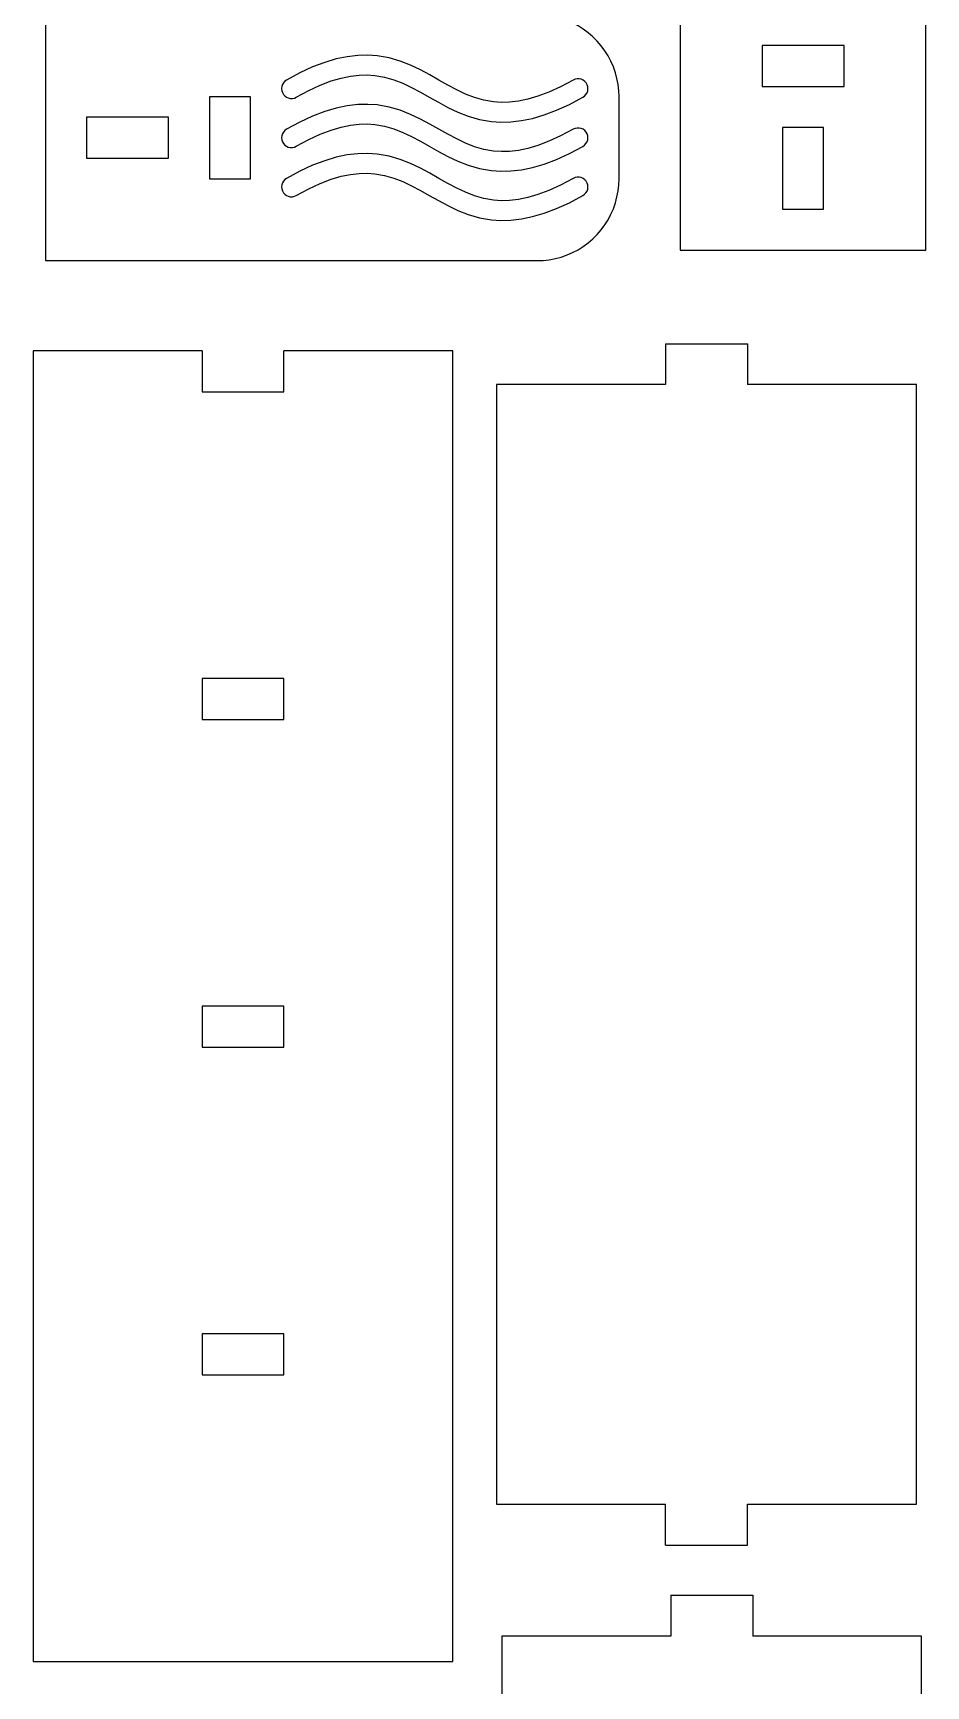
# Model space of a CAD drawing. Header units: millimetres. Extents: x -3928 to -434, y -548 to 1409.
# Drawn here: x -3357.7 to -3248.7, y 668.7 to 870.5 of the extents above; entities that cross this region are included whole.
import ezdxf

# ---------------------------------------------------------------- set-up
doc = ezdxf.new("R2010")
doc.units = ezdxf.units.MM
doc.header["$MEASUREMENT"] = 0
doc.layers.add('layer 1', color=7, linetype='Continuous')

msp = doc.modelspace()

# ---------------------------------------------------------------- linework, layer by layer
at = {"layer": 'layer 1', "color": 1, "lineweight": 25}
for points in [[(-3278.7249, 903.9629), (-3278.7249, 903.9629), (-3278.7249, 843.9628), (-3278.7249, 843.9628)], [(-3248.725, 843.9628), (-3248.725, 843.9628), (-3248.725, 903.9629), (-3248.725, 903.9629)], [(-3356.1872, 872.6952), (-3356.1872, 872.6952), (-3356.1872, 842.6953), (-3356.1872, 842.6953)], [(-3268.725, 868.9628), (-3268.725, 868.9628), (-3268.725, 863.9629), (-3268.725, 863.9629)], [(-3258.7252, 868.9628), (-3258.7252, 868.9628), (-3268.725, 868.9628), (-3268.725, 868.9628)], [(-3258.7252, 863.9629), (-3258.7252, 863.9629), (-3258.7252, 868.9628), (-3258.7252, 868.9628)], [(-3268.725, 863.9629), (-3268.725, 863.9629), (-3258.7252, 863.9629), (-3258.7252, 863.9629)], [(-3331.1872, 862.6953), (-3331.1872, 862.6953), (-3336.1872, 862.6953), (-3336.1872, 862.6953)], [(-3336.1872, 862.6953), (-3336.1872, 862.6953), (-3336.1872, 852.6955), (-3336.1872, 852.6955)], [(-3331.1872, 852.6955), (-3331.1872, 852.6955), (-3331.1872, 862.6953), (-3331.1872, 862.6953)], [(-3286.1873, 852.6955), (-3286.1873, 852.6955), (-3286.1873, 862.6953), (-3286.1873, 862.6953)], [(-3341.1871, 860.1952), (-3341.1871, 860.1952), (-3351.1873, 860.1952), (-3351.1873, 860.1952)], [(-3351.1873, 860.1952), (-3351.1873, 860.1952), (-3351.1873, 855.1953), (-3351.1873, 855.1953)], [(-3341.1871, 855.1953), (-3341.1871, 855.1953), (-3341.1871, 860.1952), (-3341.1871, 860.1952)], [(-3266.2249, 858.9626), (-3266.2249, 858.9626), (-3266.2249, 848.9628), (-3266.2249, 848.9628)], [(-3261.225, 858.9626), (-3261.225, 858.9626), (-3266.2249, 858.9626), (-3266.2249, 858.9626)], [(-3261.225, 848.9628), (-3261.225, 848.9628), (-3261.225, 858.9626), (-3261.225, 858.9626)], [(-3351.1873, 855.1953), (-3351.1873, 855.1953), (-3341.1871, 855.1953), (-3341.1871, 855.1953)], [(-3336.1872, 852.6955), (-3336.1872, 852.6955), (-3331.1872, 852.6955), (-3331.1872, 852.6955)], [(-3266.2249, 848.9628), (-3266.2249, 848.9628), (-3261.225, 848.9628), (-3261.225, 848.9628)], [(-3278.7249, 843.9628), (-3278.7249, 843.9628), (-3248.725, 843.9628), (-3248.725, 843.9628)], [(-3356.1872, 842.6953), (-3356.1872, 842.6953), (-3296.1871, 842.6953), (-3296.1871, 842.6953)], [(-3357.7161, 831.6821), (-3357.7161, 831.6821), (-3357.7161, 671.6822), (-3357.7161, 671.6822)], [(-3337.0913, 831.6821), (-3337.0913, 831.6821), (-3357.7161, 831.6821), (-3357.7161, 831.6821)], [(-3337.0913, 831.6821), (-3337.0913, 831.6821), (-3337.0913, 826.6821), (-3337.0913, 826.6821)], [(-3327.0911, 826.6821), (-3327.0911, 826.6821), (-3327.0911, 831.6821), (-3327.0911, 831.6821)], [(-3306.4663, 831.6821), (-3306.4663, 831.6821), (-3327.0911, 831.6821), (-3327.0911, 831.6821)], [(-3306.4663, 671.6822), (-3306.4663, 671.6822), (-3306.4663, 831.6821), (-3306.4663, 831.6821)], [(-3280.5044, 832.5604), (-3280.5044, 832.5604), (-3280.5044, 827.5605), (-3280.5044, 827.5605)], [(-3280.5044, 832.5604), (-3280.5044, 832.5604), (-3270.5042, 832.5604), (-3270.5042, 832.5604)], [(-3270.5042, 832.5604), (-3270.5042, 832.5604), (-3270.5042, 827.5605), (-3270.5042, 827.5605)], [(-3301.1295, 827.5605), (-3301.1295, 827.5605), (-3301.1295, 690.8936), (-3301.1295, 690.8936)], [(-3280.5044, 827.5605), (-3280.5044, 827.5605), (-3301.1295, 827.5605), (-3301.1295, 827.5605)], [(-3249.8794, 827.5605), (-3249.8794, 827.5605), (-3270.5042, 827.5605), (-3270.5042, 827.5605)], [(-3249.8794, 690.8936), (-3249.8794, 690.8936), (-3249.8794, 827.5605), (-3249.8794, 827.5605)], [(-3337.0913, 826.6821), (-3337.0913, 826.6821), (-3327.0911, 826.6821), (-3327.0911, 826.6821)], [(-3327.0911, 791.682), (-3327.0911, 791.682), (-3337.0913, 791.682), (-3337.0913, 791.682)], [(-3337.0913, 791.682), (-3337.0913, 791.682), (-3337.0913, 786.6821), (-3337.0913, 786.6821)], [(-3327.0911, 786.6821), (-3327.0911, 786.6821), (-3327.0911, 791.682), (-3327.0911, 791.682)], [(-3337.0913, 786.6821), (-3337.0913, 786.6821), (-3327.0911, 786.6821), (-3327.0911, 786.6821)], [(-3327.0911, 751.6819), (-3327.0911, 751.6819), (-3337.0913, 751.6819), (-3337.0913, 751.6819)], [(-3337.0913, 751.6819), (-3337.0913, 751.6819), (-3337.0913, 746.682), (-3337.0913, 746.682)], [(-3327.0911, 746.682), (-3327.0911, 746.682), (-3327.0911, 751.6819), (-3327.0911, 751.6819)], [(-3337.0913, 746.682), (-3337.0913, 746.682), (-3327.0911, 746.682), (-3327.0911, 746.682)], [(-3327.0911, 711.6822), (-3327.0911, 711.6822), (-3337.0913, 711.6822), (-3337.0913, 711.6822)], [(-3337.0913, 711.6822), (-3337.0913, 711.6822), (-3337.0913, 706.682), (-3337.0913, 706.682)], [(-3327.0911, 706.682), (-3327.0911, 706.682), (-3327.0911, 711.6822), (-3327.0911, 711.6822)], [(-3337.0913, 706.682), (-3337.0913, 706.682), (-3327.0911, 706.682), (-3327.0911, 706.682)], [(-3301.1295, 690.8936), (-3301.1295, 690.8936), (-3280.5044, 690.8936), (-3280.5044, 690.8936)], [(-3280.5044, 685.8937), (-3280.5044, 685.8937), (-3280.5044, 690.8936), (-3280.5044, 690.8936)], [(-3270.5042, 690.8936), (-3270.5042, 690.8936), (-3249.8794, 690.8936), (-3249.8794, 690.8936)], [(-3270.5042, 685.8937), (-3270.5042, 685.8937), (-3270.5042, 690.8936), (-3270.5042, 690.8936)], [(-3280.5044, 685.8937), (-3280.5044, 685.8937), (-3270.5042, 685.8937), (-3270.5042, 685.8937)], [(-3279.8756, 679.7757), (-3279.8756, 679.7757), (-3279.8756, 674.7758), (-3279.8756, 674.7758)], [(-3279.8756, 679.7757), (-3279.8756, 679.7757), (-3269.8754, 679.7757), (-3269.8754, 679.7757)], [(-3269.8754, 679.7757), (-3269.8754, 679.7757), (-3269.8754, 674.7758), (-3269.8754, 674.7758)], [(-3300.5007, 674.7758), (-3300.5007, 674.7758), (-3300.5007, 538.109), (-3300.5007, 538.109)], [(-3279.8756, 674.7758), (-3279.8756, 674.7758), (-3300.5007, 674.7758), (-3300.5007, 674.7758)], [(-3249.2506, 674.7758), (-3249.2506, 674.7758), (-3269.8754, 674.7758), (-3269.8754, 674.7758)], [(-3249.2506, 538.109), (-3249.2506, 538.109), (-3249.2506, 674.7758), (-3249.2506, 674.7758)], [(-3357.7161, 671.6822), (-3357.7161, 671.6822), (-3306.4663, 671.6822), (-3306.4663, 671.6822)]]:
    msp.add_open_spline(points, degree=3, dxfattribs=at)
for points, knots in [([(-3286.1873, 862.6953), (-3286.1873, 862.6953), (-3286.2151, 863.4425), (-3286.2151, 863.4425), (-3286.2151, 863.4425), (-3286.2151, 863.4425), (-3286.2991, 864.1858), (-3286.2991, 864.1858), (-3286.2991, 864.1858), (-3286.2991, 864.1858), (-3286.4381, 864.9206), (-3286.4381, 864.9206), (-3286.4381, 864.9206), (-3286.4381, 864.9206), (-3286.6314, 865.6428), (-3286.6314, 865.6428), (-3286.6314, 865.6428), (-3286.6314, 865.6428), (-3286.8784, 866.3487), (-3286.8784, 866.3487), (-3286.8784, 866.3487), (-3286.8784, 866.3487), (-3287.1775, 867.0341), (-3287.1775, 867.0341), (-3287.1775, 867.0341), (-3287.1775, 867.0341), (-3287.5271, 867.6952), (-3287.5271, 867.6952), (-3287.5271, 867.6952), (-3287.5271, 867.6952), (-3287.9247, 868.3285), (-3287.9247, 868.3285), (-3287.9247, 868.3285), (-3287.9247, 868.3285), (-3288.3688, 868.9303), (-3288.3688, 868.9303), (-3288.3688, 868.9303), (-3288.3688, 868.9303), (-3288.8567, 869.4969), (-3288.8567, 869.4969), (-3288.8567, 869.4969), (-3288.8567, 869.4969), (-3289.3855, 870.0257), (-3289.3855, 870.0257), (-3289.3855, 870.0257), (-3289.3855, 870.0257), (-3289.9525, 870.5136), (-3289.9525, 870.5136), (-3289.9525, 870.5136), (-3289.9525, 870.5136), (-3290.5539, 870.9577), (-3290.5539, 870.9577), (-3290.5539, 870.9577), (-3290.5539, 870.9577), (-3291.1872, 871.3557), (-3291.1872, 871.3557), (-3291.1872, 871.3557), (-3291.1872, 871.3557), (-3291.8483, 871.7049), (-3291.8483, 871.7049), (-3291.8483, 871.7049), (-3291.8483, 871.7049), (-3292.5337, 872.0041), (-3292.5337, 872.0041), (-3292.5337, 872.0041), (-3292.5337, 872.0041), (-3293.2396, 872.251), (-3293.2396, 872.251), (-3293.2396, 872.251), (-3293.2396, 872.251), (-3293.9621, 872.4447), (-3293.9621, 872.4447), (-3293.9621, 872.4447), (-3293.9621, 872.4447), (-3294.697, 872.5837), (-3294.697, 872.5837), (-3294.697, 872.5837), (-3294.697, 872.5837), (-3295.4399, 872.6673), (-3295.4399, 872.6673), (-3295.4399, 872.6673), (-3295.4399, 872.6673), (-3296.1871, 872.6952), (-3296.1871, 872.6952)], [0, 0, 0, 0, 0.04545455, 0.04545455, 0.04545455, 0.04545455, 0.09090909, 0.09090909, 0.09090909, 0.09090909, 0.13636364, 0.13636364, 0.13636364, 0.13636364, 0.18181818, 0.18181818, 0.18181818, 0.18181818, 0.22727273, 0.22727273, 0.22727273, 0.22727273, 0.27272727, 0.27272727, 0.27272727, 0.27272727, 0.31818182, 0.31818182, 0.31818182, 0.31818182, 0.36363636, 0.36363636, 0.36363636, 0.36363636, 0.40909091, 0.40909091, 0.40909091, 0.40909091, 0.45454545, 0.45454545, 0.45454545, 0.45454545, 0.5, 0.5, 0.5, 0.5, 0.54545455, 0.54545455, 0.54545455, 0.54545455, 0.59090909, 0.59090909, 0.59090909, 0.59090909, 0.63636364, 0.63636364, 0.63636364, 0.63636364, 0.68181818, 0.68181818, 0.68181818, 0.68181818, 0.72727273, 0.72727273, 0.72727273, 0.72727273, 0.77272727, 0.77272727, 0.77272727, 0.77272727, 0.81818182, 0.81818182, 0.81818182, 0.81818182, 0.86363636, 0.86363636, 0.86363636, 0.86363636, 0.90909091, 0.90909091, 0.90909091, 0.90909091, 1, 1, 1, 1]), ([(-3291.7802, 864.7386), (-3291.7802, 864.7386), (-3293.3187, 863.9195), (-3293.3187, 863.9195), (-3293.3187, 863.9195), (-3293.3187, 863.9195), (-3294.7513, 863.2647), (-3294.7513, 863.2647), (-3294.7513, 863.2647), (-3294.7513, 863.2647), (-3296.083, 862.762), (-3296.083, 862.762), (-3296.083, 862.762), (-3296.083, 862.762), (-3297.3206, 862.3986), (-3297.3206, 862.3986), (-3297.3206, 862.3986), (-3297.3206, 862.3986), (-3298.4713, 862.1609), (-3298.4713, 862.1609), (-3298.4713, 862.1609), (-3298.4713, 862.1609), (-3299.5441, 862.036), (-3299.5441, 862.036), (-3299.5441, 862.036), (-3299.5441, 862.036), (-3300.5488, 862.0109), (-3300.5488, 862.0109), (-3300.5488, 862.0109), (-3300.5488, 862.0109), (-3301.4964, 862.0751), (-3301.4964, 862.0751), (-3301.4964, 862.0751), (-3301.4964, 862.0751), (-3302.6902, 862.2819), (-3302.6902, 862.2819), (-3302.6902, 862.2819), (-3302.6902, 862.2819), (-3303.8265, 862.6085), (-3303.8265, 862.6085), (-3303.8265, 862.6085), (-3303.8265, 862.6085), (-3304.9261, 863.0375), (-3304.9261, 863.0375), (-3304.9261, 863.0375), (-3304.9261, 863.0375), (-3306.0056, 863.5501), (-3306.0056, 863.5501), (-3306.0056, 863.5501), (-3306.0056, 863.5501), (-3307.0802, 864.1244), (-3307.0802, 864.1244), (-3307.0802, 864.1244), (-3307.0802, 864.1244), (-3308.1643, 864.7372), (-3308.1643, 864.7372), (-3308.1643, 864.7372), (-3308.1643, 864.7372), (-3309.272, 865.3651), (-3309.272, 865.3651), (-3309.272, 865.3651), (-3309.272, 865.3651), (-3310.4196, 865.98), (-3310.4196, 865.98), (-3310.4196, 865.98), (-3310.4196, 865.98), (-3311.6232, 866.5522), (-3311.6232, 866.5522), (-3311.6232, 866.5522), (-3311.6232, 866.5522), (-3312.8982, 867.0521), (-3312.8982, 867.0521), (-3312.8982, 867.0521), (-3312.8982, 867.0521), (-3314.2585, 867.4462), (-3314.2585, 867.4462), (-3314.2585, 867.4462), (-3314.2585, 867.4462), (-3315.7141, 867.6998), (-3315.7141, 867.6998), (-3315.7141, 867.6998), (-3315.7141, 867.6998), (-3316.8715, 867.7788), (-3316.8715, 867.7788), (-3316.8715, 867.7788), (-3316.8715, 867.7788), (-3318.0875, 867.7489), (-3318.0875, 867.7489), (-3318.0875, 867.7489), (-3318.0875, 867.7489), (-3319.3635, 867.5989), (-3319.3635, 867.5989), (-3319.3635, 867.5989), (-3319.3635, 867.5989), (-3320.7023, 867.3195), (-3320.7023, 867.3195), (-3320.7023, 867.3195), (-3320.7023, 867.3195), (-3322.1082, 866.9025), (-3322.1082, 866.9025), (-3322.1082, 866.9025), (-3322.1082, 866.9025), (-3323.5859, 866.3388), (-3323.5859, 866.3388), (-3323.5859, 866.3388), (-3323.5859, 866.3388), (-3325.1428, 865.6198), (-3325.1428, 865.6198), (-3325.1428, 865.6198), (-3325.1428, 865.6198), (-3326.7849, 864.7358), (-3326.7849, 864.7358)], [0, 0, 0, 0, 0.03448276, 0.03448276, 0.03448276, 0.03448276, 0.06896552, 0.06896552, 0.06896552, 0.06896552, 0.10344828, 0.10344828, 0.10344828, 0.10344828, 0.13793103, 0.13793103, 0.13793103, 0.13793103, 0.17241379, 0.17241379, 0.17241379, 0.17241379, 0.20689655, 0.20689655, 0.20689655, 0.20689655, 0.24137931, 0.24137931, 0.24137931, 0.24137931, 0.27586207, 0.27586207, 0.27586207, 0.27586207, 0.31034483, 0.31034483, 0.31034483, 0.31034483, 0.34482759, 0.34482759, 0.34482759, 0.34482759, 0.37931034, 0.37931034, 0.37931034, 0.37931034, 0.4137931, 0.4137931, 0.4137931, 0.4137931, 0.44827586, 0.44827586, 0.44827586, 0.44827586, 0.48275862, 0.48275862, 0.48275862, 0.48275862, 0.51724138, 0.51724138, 0.51724138, 0.51724138, 0.55172414, 0.55172414, 0.55172414, 0.55172414, 0.5862069, 0.5862069, 0.5862069, 0.5862069, 0.62068966, 0.62068966, 0.62068966, 0.62068966, 0.65517241, 0.65517241, 0.65517241, 0.65517241, 0.68965517, 0.68965517, 0.68965517, 0.68965517, 0.72413793, 0.72413793, 0.72413793, 0.72413793, 0.75862069, 0.75862069, 0.75862069, 0.75862069, 0.79310345, 0.79310345, 0.79310345, 0.79310345, 0.82758621, 0.82758621, 0.82758621, 0.82758621, 0.86206897, 0.86206897, 0.86206897, 0.86206897, 0.89655172, 0.89655172, 0.89655172, 0.89655172, 0.93103448, 0.93103448, 0.93103448, 0.93103448, 1, 1, 1, 1]), ([(-3326.7849, 864.7358), (-3326.7849, 864.7358), (-3326.9885, 864.5887), (-3326.9885, 864.5887), (-3326.9885, 864.5887), (-3326.9885, 864.5887), (-3327.1568, 864.4028), (-3327.1568, 864.4028), (-3327.1568, 864.4028), (-3327.1568, 864.4028), (-3327.2823, 864.1858), (-3327.2823, 864.1858), (-3327.2823, 864.1858), (-3327.2823, 864.1858), (-3327.3607, 863.9473), (-3327.3607, 863.9473), (-3327.3607, 863.9473), (-3327.3607, 863.9473), (-3327.3871, 863.6979), (-3327.3871, 863.6979), (-3327.3871, 863.6979), (-3327.3871, 863.6979), (-3327.3614, 863.4481), (-3327.3614, 863.4481), (-3327.3614, 863.4481), (-3327.3614, 863.4481), (-3327.2845, 863.2097), (-3327.2845, 863.2097), (-3327.2845, 863.2097), (-3327.2845, 863.2097), (-3327.1596, 862.992), (-3327.1596, 862.992), (-3327.1596, 862.992), (-3327.1596, 862.992), (-3326.992, 862.8054), (-3326.992, 862.8054), (-3326.992, 862.8054), (-3326.992, 862.8054), (-3326.7895, 862.6572), (-3326.7895, 862.6572), (-3326.7895, 862.6572), (-3326.7895, 862.6572), (-3326.5606, 862.5549), (-3326.5606, 862.5549), (-3326.5606, 862.5549), (-3326.5606, 862.5549), (-3326.315, 862.5024), (-3326.315, 862.5024), (-3326.315, 862.5024), (-3326.315, 862.5024), (-3326.0642, 862.5016), (-3326.0642, 862.5016), (-3326.0642, 862.5016), (-3326.0642, 862.5016), (-3325.8187, 862.5532), (-3325.8187, 862.5532), (-3325.8187, 862.5532), (-3325.8187, 862.5532), (-3325.5894, 862.6548), (-3325.5894, 862.6548)], [0, 0, 0, 0, 0.0625, 0.0625, 0.0625, 0.0625, 0.125, 0.125, 0.125, 0.125, 0.1875, 0.1875, 0.1875, 0.1875, 0.25, 0.25, 0.25, 0.25, 0.3125, 0.3125, 0.3125, 0.3125, 0.375, 0.375, 0.375, 0.375, 0.4375, 0.4375, 0.4375, 0.4375, 0.5, 0.5, 0.5, 0.5, 0.5625, 0.5625, 0.5625, 0.5625, 0.625, 0.625, 0.625, 0.625, 0.6875, 0.6875, 0.6875, 0.6875, 0.75, 0.75, 0.75, 0.75, 0.8125, 0.8125, 0.8125, 0.8125, 0.875, 0.875, 0.875, 0.875, 1, 1, 1, 1]), ([(-3325.5894, 862.6548), (-3325.5894, 862.6548), (-3324.0685, 863.4735), (-3324.0685, 863.4735), (-3324.0685, 863.4735), (-3324.0685, 863.4735), (-3322.6528, 864.128), (-3322.6528, 864.128), (-3322.6528, 864.128), (-3322.6528, 864.128), (-3321.337, 864.63), (-3321.337, 864.63), (-3321.337, 864.63), (-3321.337, 864.63), (-3320.1143, 864.993), (-3320.1143, 864.993), (-3320.1143, 864.993), (-3320.1143, 864.993), (-3318.9776, 865.23), (-3318.9776, 865.23), (-3318.9776, 865.23), (-3318.9776, 865.23), (-3317.9175, 865.3549), (-3317.9175, 865.3549), (-3317.9175, 865.3549), (-3317.9175, 865.3549), (-3316.9248, 865.3796), (-3316.9248, 865.3796), (-3316.9248, 865.3796), (-3316.9248, 865.3796), (-3315.9878, 865.3158), (-3315.9878, 865.3158), (-3315.9878, 865.3158), (-3315.9878, 865.3158), (-3314.8057, 865.1094), (-3314.8057, 865.1094), (-3314.8057, 865.1094), (-3314.8057, 865.1094), (-3313.6789, 864.7827), (-3313.6789, 864.7827), (-3313.6789, 864.7827), (-3313.6789, 864.7827), (-3312.5863, 864.3541), (-3312.5863, 864.3541), (-3312.5863, 864.3541), (-3312.5863, 864.3541), (-3311.5111, 863.8415), (-3311.5111, 863.8415), (-3311.5111, 863.8415), (-3311.5111, 863.8415), (-3310.4386, 863.2668), (-3310.4386, 863.2668), (-3310.4386, 863.2668), (-3310.4386, 863.2668), (-3309.3549, 862.6533), (-3309.3549, 862.6533), (-3309.3549, 862.6533), (-3309.3549, 862.6533), (-3308.2454, 862.025), (-3308.2454, 862.025), (-3308.2454, 862.025), (-3308.2454, 862.025), (-3307.0939, 861.4102), (-3307.0939, 861.4102), (-3307.0939, 861.4102), (-3307.0939, 861.4102), (-3305.885, 860.8376), (-3305.885, 860.8376), (-3305.885, 860.8376), (-3305.885, 860.8376), (-3304.6026, 860.3377), (-3304.6026, 860.3377), (-3304.6026, 860.3377), (-3304.6026, 860.3377), (-3303.2335, 859.944), (-3303.2335, 859.944), (-3303.2335, 859.944), (-3303.2335, 859.944), (-3301.7677, 859.6904), (-3301.7677, 859.6904), (-3301.7677, 859.6904), (-3301.7677, 859.6904), (-3300.6014, 859.6117), (-3300.6014, 859.6117), (-3300.6014, 859.6117), (-3300.6014, 859.6117), (-3299.3759, 859.6417), (-3299.3759, 859.6417), (-3299.3759, 859.6417), (-3299.3759, 859.6417), (-3298.0893, 859.7916), (-3298.0893, 859.7916), (-3298.0893, 859.7916), (-3298.0893, 859.7916), (-3296.7381, 860.0703), (-3296.7381, 860.0703), (-3296.7381, 860.0703), (-3296.7381, 860.0703), (-3295.3193, 860.4869), (-3295.3193, 860.4869), (-3295.3193, 860.4869), (-3295.3193, 860.4869), (-3293.8267, 861.05), (-3293.8267, 861.05), (-3293.8267, 861.05), (-3293.8267, 861.05), (-3292.254, 861.7686), (-3292.254, 861.7686), (-3292.254, 861.7686), (-3292.254, 861.7686), (-3290.5945, 862.6519), (-3290.5945, 862.6519)], [0, 0, 0, 0, 0.03448276, 0.03448276, 0.03448276, 0.03448276, 0.06896552, 0.06896552, 0.06896552, 0.06896552, 0.10344828, 0.10344828, 0.10344828, 0.10344828, 0.13793103, 0.13793103, 0.13793103, 0.13793103, 0.17241379, 0.17241379, 0.17241379, 0.17241379, 0.20689655, 0.20689655, 0.20689655, 0.20689655, 0.24137931, 0.24137931, 0.24137931, 0.24137931, 0.27586207, 0.27586207, 0.27586207, 0.27586207, 0.31034483, 0.31034483, 0.31034483, 0.31034483, 0.34482759, 0.34482759, 0.34482759, 0.34482759, 0.37931034, 0.37931034, 0.37931034, 0.37931034, 0.4137931, 0.4137931, 0.4137931, 0.4137931, 0.44827586, 0.44827586, 0.44827586, 0.44827586, 0.48275862, 0.48275862, 0.48275862, 0.48275862, 0.51724138, 0.51724138, 0.51724138, 0.51724138, 0.55172414, 0.55172414, 0.55172414, 0.55172414, 0.5862069, 0.5862069, 0.5862069, 0.5862069, 0.62068966, 0.62068966, 0.62068966, 0.62068966, 0.65517241, 0.65517241, 0.65517241, 0.65517241, 0.68965517, 0.68965517, 0.68965517, 0.68965517, 0.72413793, 0.72413793, 0.72413793, 0.72413793, 0.75862069, 0.75862069, 0.75862069, 0.75862069, 0.79310345, 0.79310345, 0.79310345, 0.79310345, 0.82758621, 0.82758621, 0.82758621, 0.82758621, 0.86206897, 0.86206897, 0.86206897, 0.86206897, 0.89655172, 0.89655172, 0.89655172, 0.89655172, 0.93103448, 0.93103448, 0.93103448, 0.93103448, 1, 1, 1, 1]), ([(-3290.5945, 862.6519), (-3290.5945, 862.6519), (-3290.3903, 862.798), (-3290.3903, 862.798), (-3290.3903, 862.798), (-3290.3903, 862.798), (-3290.2213, 862.9835), (-3290.2213, 862.9835), (-3290.2213, 862.9835), (-3290.2213, 862.9835), (-3290.0943, 863.1998), (-3290.0943, 863.1998), (-3290.0943, 863.1998), (-3290.0943, 863.1998), (-3290.0153, 863.4379), (-3290.0153, 863.4379), (-3290.0153, 863.4379), (-3290.0153, 863.4379), (-3289.9874, 863.687), (-3289.9874, 863.687), (-3289.9874, 863.687), (-3289.9874, 863.687), (-3290.0117, 863.9367), (-3290.0117, 863.9367), (-3290.0117, 863.9367), (-3290.0117, 863.9367), (-3290.0876, 864.1759), (-3290.0876, 864.1759), (-3290.0876, 864.1759), (-3290.0876, 864.1759), (-3290.2118, 864.3939), (-3290.2118, 864.3939), (-3290.2118, 864.3939), (-3290.2118, 864.3939), (-3290.3783, 864.5816), (-3290.3783, 864.5816), (-3290.3783, 864.5816), (-3290.3783, 864.5816), (-3290.5801, 864.7305), (-3290.5801, 864.7305), (-3290.5801, 864.7305), (-3290.5801, 864.7305), (-3290.8087, 864.8342), (-3290.8087, 864.8342), (-3290.8087, 864.8342), (-3290.8087, 864.8342), (-3291.0538, 864.8878), (-3291.0538, 864.8878), (-3291.0538, 864.8878), (-3291.0538, 864.8878), (-3291.3047, 864.8896), (-3291.3047, 864.8896), (-3291.3047, 864.8896), (-3291.3047, 864.8896), (-3291.5502, 864.8392), (-3291.5502, 864.8392), (-3291.5502, 864.8392), (-3291.5502, 864.8392), (-3291.7802, 864.7386), (-3291.7802, 864.7386)], [0, 0, 0, 0, 0.0625, 0.0625, 0.0625, 0.0625, 0.125, 0.125, 0.125, 0.125, 0.1875, 0.1875, 0.1875, 0.1875, 0.25, 0.25, 0.25, 0.25, 0.3125, 0.3125, 0.3125, 0.3125, 0.375, 0.375, 0.375, 0.375, 0.4375, 0.4375, 0.4375, 0.4375, 0.5, 0.5, 0.5, 0.5, 0.5625, 0.5625, 0.5625, 0.5625, 0.625, 0.625, 0.625, 0.625, 0.6875, 0.6875, 0.6875, 0.6875, 0.75, 0.75, 0.75, 0.75, 0.8125, 0.8125, 0.8125, 0.8125, 0.875, 0.875, 0.875, 0.875, 1, 1, 1, 1]), ([(-3291.7802, 858.7386), (-3291.7802, 858.7386), (-3293.3187, 857.9194), (-3293.3187, 857.9194), (-3293.3187, 857.9194), (-3293.3187, 857.9194), (-3294.7513, 857.2647), (-3294.7513, 857.2647), (-3294.7513, 857.2647), (-3294.7513, 857.2647), (-3296.083, 856.762), (-3296.083, 856.762), (-3296.083, 856.762), (-3296.083, 856.762), (-3297.3206, 856.3986), (-3297.3206, 856.3986), (-3297.3206, 856.3986), (-3297.3206, 856.3986), (-3298.4713, 856.1608), (-3298.4713, 856.1608), (-3298.4713, 856.1608), (-3298.4713, 856.1608), (-3299.5441, 856.0359), (-3299.5441, 856.0359), (-3299.5441, 856.0359), (-3299.5441, 856.0359), (-3300.5488, 856.0109), (-3300.5488, 856.0109), (-3300.5488, 856.0109), (-3300.5488, 856.0109), (-3301.4964, 856.0751), (-3301.4964, 856.0751), (-3301.4964, 856.0751), (-3301.4964, 856.0751), (-3302.6902, 856.2818), (-3302.6902, 856.2818), (-3302.6902, 856.2818), (-3302.6902, 856.2818), (-3303.8265, 856.6085), (-3303.8265, 856.6085), (-3303.8265, 856.6085), (-3303.8265, 856.6085), (-3304.9261, 857.0375), (-3304.9261, 857.0375), (-3304.9261, 857.0375), (-3304.9261, 857.0375), (-3306.0056, 857.5501), (-3306.0056, 857.5501), (-3306.0056, 857.5501), (-3306.0056, 857.5501), (-3307.0802, 858.1244), (-3307.0802, 858.1244), (-3307.0802, 858.1244), (-3307.0802, 858.1244), (-3308.1643, 858.7372), (-3308.1643, 858.7372), (-3308.1643, 858.7372), (-3308.1643, 858.7372), (-3309.272, 859.3651), (-3309.272, 859.3651), (-3309.272, 859.3651), (-3309.272, 859.3651), (-3310.4196, 859.98), (-3310.4196, 859.98), (-3310.4196, 859.98), (-3310.4196, 859.98), (-3311.6232, 860.5522), (-3311.6232, 860.5522), (-3311.6232, 860.5522), (-3311.6232, 860.5522), (-3312.8982, 861.0521), (-3312.8982, 861.0521), (-3312.8982, 861.0521), (-3312.8982, 861.0521), (-3314.2585, 861.4461), (-3314.2585, 861.4461), (-3314.2585, 861.4461), (-3314.2585, 861.4461), (-3315.7141, 861.7001), (-3315.7141, 861.7001), (-3315.7141, 861.7001), (-3315.7141, 861.7001), (-3316.8715, 861.7788), (-3316.8715, 861.7788), (-3316.8715, 861.7788), (-3316.8715, 861.7788), (-3318.0875, 861.7488), (-3318.0875, 861.7488), (-3318.0875, 861.7488), (-3318.0875, 861.7488), (-3319.3635, 861.5989), (-3319.3635, 861.5989), (-3319.3635, 861.5989), (-3319.3635, 861.5989), (-3320.7023, 861.3195), (-3320.7023, 861.3195), (-3320.7023, 861.3195), (-3320.7023, 861.3195), (-3322.1082, 860.9025), (-3322.1082, 860.9025), (-3322.1082, 860.9025), (-3322.1082, 860.9025), (-3323.5859, 860.3391), (-3323.5859, 860.3391), (-3323.5859, 860.3391), (-3323.5859, 860.3391), (-3325.1428, 859.6198), (-3325.1428, 859.6198), (-3325.1428, 859.6198), (-3325.1428, 859.6198), (-3326.7849, 858.7357), (-3326.7849, 858.7357)], [0, 0, 0, 0, 0.03448276, 0.03448276, 0.03448276, 0.03448276, 0.06896552, 0.06896552, 0.06896552, 0.06896552, 0.10344828, 0.10344828, 0.10344828, 0.10344828, 0.13793103, 0.13793103, 0.13793103, 0.13793103, 0.17241379, 0.17241379, 0.17241379, 0.17241379, 0.20689655, 0.20689655, 0.20689655, 0.20689655, 0.24137931, 0.24137931, 0.24137931, 0.24137931, 0.27586207, 0.27586207, 0.27586207, 0.27586207, 0.31034483, 0.31034483, 0.31034483, 0.31034483, 0.34482759, 0.34482759, 0.34482759, 0.34482759, 0.37931034, 0.37931034, 0.37931034, 0.37931034, 0.4137931, 0.4137931, 0.4137931, 0.4137931, 0.44827586, 0.44827586, 0.44827586, 0.44827586, 0.48275862, 0.48275862, 0.48275862, 0.48275862, 0.51724138, 0.51724138, 0.51724138, 0.51724138, 0.55172414, 0.55172414, 0.55172414, 0.55172414, 0.5862069, 0.5862069, 0.5862069, 0.5862069, 0.62068966, 0.62068966, 0.62068966, 0.62068966, 0.65517241, 0.65517241, 0.65517241, 0.65517241, 0.68965517, 0.68965517, 0.68965517, 0.68965517, 0.72413793, 0.72413793, 0.72413793, 0.72413793, 0.75862069, 0.75862069, 0.75862069, 0.75862069, 0.79310345, 0.79310345, 0.79310345, 0.79310345, 0.82758621, 0.82758621, 0.82758621, 0.82758621, 0.86206897, 0.86206897, 0.86206897, 0.86206897, 0.89655172, 0.89655172, 0.89655172, 0.89655172, 0.93103448, 0.93103448, 0.93103448, 0.93103448, 1, 1, 1, 1]), ([(-3326.7849, 858.7357), (-3326.7849, 858.7357), (-3326.9885, 858.5886), (-3326.9885, 858.5886), (-3326.9885, 858.5886), (-3326.9885, 858.5886), (-3327.1568, 858.4027), (-3327.1568, 858.4027), (-3327.1568, 858.4027), (-3327.1568, 858.4027), (-3327.2823, 858.1858), (-3327.2823, 858.1858), (-3327.2823, 858.1858), (-3327.2823, 858.1858), (-3327.3607, 857.9473), (-3327.3607, 857.9473), (-3327.3607, 857.9473), (-3327.3607, 857.9473), (-3327.3871, 857.6979), (-3327.3871, 857.6979), (-3327.3871, 857.6979), (-3327.3871, 857.6979), (-3327.3614, 857.4481), (-3327.3614, 857.4481), (-3327.3614, 857.4481), (-3327.3614, 857.4481), (-3327.2845, 857.2096), (-3327.2845, 857.2096), (-3327.2845, 857.2096), (-3327.2845, 857.2096), (-3327.1596, 856.992), (-3327.1596, 856.992), (-3327.1596, 856.992), (-3327.1596, 856.992), (-3326.992, 856.8053), (-3326.992, 856.8053), (-3326.992, 856.8053), (-3326.992, 856.8053), (-3326.7895, 856.6572), (-3326.7895, 856.6572), (-3326.7895, 856.6572), (-3326.7895, 856.6572), (-3326.5606, 856.5549), (-3326.5606, 856.5549), (-3326.5606, 856.5549), (-3326.5606, 856.5549), (-3326.315, 856.5023), (-3326.315, 856.5023), (-3326.315, 856.5023), (-3326.315, 856.5023), (-3326.0642, 856.5016), (-3326.0642, 856.5016), (-3326.0642, 856.5016), (-3326.0642, 856.5016), (-3325.8187, 856.5531), (-3325.8187, 856.5531), (-3325.8187, 856.5531), (-3325.8187, 856.5531), (-3325.5894, 856.6547), (-3325.5894, 856.6547)], [0, 0, 0, 0, 0.0625, 0.0625, 0.0625, 0.0625, 0.125, 0.125, 0.125, 0.125, 0.1875, 0.1875, 0.1875, 0.1875, 0.25, 0.25, 0.25, 0.25, 0.3125, 0.3125, 0.3125, 0.3125, 0.375, 0.375, 0.375, 0.375, 0.4375, 0.4375, 0.4375, 0.4375, 0.5, 0.5, 0.5, 0.5, 0.5625, 0.5625, 0.5625, 0.5625, 0.625, 0.625, 0.625, 0.625, 0.6875, 0.6875, 0.6875, 0.6875, 0.75, 0.75, 0.75, 0.75, 0.8125, 0.8125, 0.8125, 0.8125, 0.875, 0.875, 0.875, 0.875, 1, 1, 1, 1]), ([(-3325.5894, 856.6547), (-3325.5894, 856.6547), (-3324.0685, 857.4735), (-3324.0685, 857.4735), (-3324.0685, 857.4735), (-3324.0685, 857.4735), (-3322.6528, 858.1279), (-3322.6528, 858.1279), (-3322.6528, 858.1279), (-3322.6528, 858.1279), (-3321.337, 858.6299), (-3321.337, 858.6299), (-3321.337, 858.6299), (-3321.337, 858.6299), (-3320.1143, 858.9929), (-3320.1143, 858.9929), (-3320.1143, 858.9929), (-3320.1143, 858.9929), (-3318.9776, 859.23), (-3318.9776, 859.23), (-3318.9776, 859.23), (-3318.9776, 859.23), (-3317.9175, 859.3549), (-3317.9175, 859.3549), (-3317.9175, 859.3549), (-3317.9175, 859.3549), (-3316.9248, 859.3796), (-3316.9248, 859.3796), (-3316.9248, 859.3796), (-3316.9248, 859.3796), (-3315.9878, 859.3157), (-3315.9878, 859.3157), (-3315.9878, 859.3157), (-3315.9878, 859.3157), (-3314.8057, 859.1093), (-3314.8057, 859.1093), (-3314.8057, 859.1093), (-3314.8057, 859.1093), (-3313.6789, 858.7827), (-3313.6789, 858.7827), (-3313.6789, 858.7827), (-3313.6789, 858.7827), (-3312.5863, 858.354), (-3312.5863, 858.354), (-3312.5863, 858.354), (-3312.5863, 858.354), (-3311.5111, 857.8415), (-3311.5111, 857.8415), (-3311.5111, 857.8415), (-3311.5111, 857.8415), (-3310.4386, 857.2668), (-3310.4386, 857.2668), (-3310.4386, 857.2668), (-3310.4386, 857.2668), (-3309.3549, 856.6533), (-3309.3549, 856.6533), (-3309.3549, 856.6533), (-3309.3549, 856.6533), (-3308.2454, 856.025), (-3308.2454, 856.025), (-3308.2454, 856.025), (-3308.2454, 856.025), (-3307.0939, 855.4101), (-3307.0939, 855.4101), (-3307.0939, 855.4101), (-3307.0939, 855.4101), (-3305.885, 854.8375), (-3305.885, 854.8375), (-3305.885, 854.8375), (-3305.885, 854.8375), (-3304.6026, 854.3377), (-3304.6026, 854.3377), (-3304.6026, 854.3377), (-3304.6026, 854.3377), (-3303.2335, 853.944), (-3303.2335, 853.944), (-3303.2335, 853.944), (-3303.2335, 853.944), (-3301.7677, 853.6903), (-3301.7677, 853.6903), (-3301.7677, 853.6903), (-3301.7677, 853.6903), (-3300.6014, 853.6116), (-3300.6014, 853.6116), (-3300.6014, 853.6116), (-3300.6014, 853.6116), (-3299.3759, 853.642), (-3299.3759, 853.642), (-3299.3759, 853.642), (-3299.3759, 853.642), (-3298.0893, 853.7916), (-3298.0893, 853.7916), (-3298.0893, 853.7916), (-3298.0893, 853.7916), (-3296.7381, 854.0703), (-3296.7381, 854.0703), (-3296.7381, 854.0703), (-3296.7381, 854.0703), (-3295.3193, 854.4869), (-3295.3193, 854.4869), (-3295.3193, 854.4869), (-3295.3193, 854.4869), (-3293.8267, 855.0499), (-3293.8267, 855.0499), (-3293.8267, 855.0499), (-3293.8267, 855.0499), (-3292.254, 855.7685), (-3292.254, 855.7685), (-3292.254, 855.7685), (-3292.254, 855.7685), (-3290.5945, 856.6519), (-3290.5945, 856.6519)], [0, 0, 0, 0, 0.03448276, 0.03448276, 0.03448276, 0.03448276, 0.06896552, 0.06896552, 0.06896552, 0.06896552, 0.10344828, 0.10344828, 0.10344828, 0.10344828, 0.13793103, 0.13793103, 0.13793103, 0.13793103, 0.17241379, 0.17241379, 0.17241379, 0.17241379, 0.20689655, 0.20689655, 0.20689655, 0.20689655, 0.24137931, 0.24137931, 0.24137931, 0.24137931, 0.27586207, 0.27586207, 0.27586207, 0.27586207, 0.31034483, 0.31034483, 0.31034483, 0.31034483, 0.34482759, 0.34482759, 0.34482759, 0.34482759, 0.37931034, 0.37931034, 0.37931034, 0.37931034, 0.4137931, 0.4137931, 0.4137931, 0.4137931, 0.44827586, 0.44827586, 0.44827586, 0.44827586, 0.48275862, 0.48275862, 0.48275862, 0.48275862, 0.51724138, 0.51724138, 0.51724138, 0.51724138, 0.55172414, 0.55172414, 0.55172414, 0.55172414, 0.5862069, 0.5862069, 0.5862069, 0.5862069, 0.62068966, 0.62068966, 0.62068966, 0.62068966, 0.65517241, 0.65517241, 0.65517241, 0.65517241, 0.68965517, 0.68965517, 0.68965517, 0.68965517, 0.72413793, 0.72413793, 0.72413793, 0.72413793, 0.75862069, 0.75862069, 0.75862069, 0.75862069, 0.79310345, 0.79310345, 0.79310345, 0.79310345, 0.82758621, 0.82758621, 0.82758621, 0.82758621, 0.86206897, 0.86206897, 0.86206897, 0.86206897, 0.89655172, 0.89655172, 0.89655172, 0.89655172, 0.93103448, 0.93103448, 0.93103448, 0.93103448, 1, 1, 1, 1]), ([(-3290.5945, 856.6519), (-3290.5945, 856.6519), (-3290.3903, 856.7979), (-3290.3903, 856.7979), (-3290.3903, 856.7979), (-3290.3903, 856.7979), (-3290.2213, 856.9835), (-3290.2213, 856.9835), (-3290.2213, 856.9835), (-3290.2213, 856.9835), (-3290.0943, 857.1997), (-3290.0943, 857.1997), (-3290.0943, 857.1997), (-3290.0943, 857.1997), (-3290.0153, 857.4379), (-3290.0153, 857.4379), (-3290.0153, 857.4379), (-3290.0153, 857.4379), (-3289.9874, 857.6873), (-3289.9874, 857.6873), (-3289.9874, 857.6873), (-3289.9874, 857.6873), (-3290.0117, 857.9367), (-3290.0117, 857.9367), (-3290.0117, 857.9367), (-3290.0117, 857.9367), (-3290.0876, 858.1759), (-3290.0876, 858.1759), (-3290.0876, 858.1759), (-3290.0876, 858.1759), (-3290.2118, 858.3939), (-3290.2118, 858.3939), (-3290.2118, 858.3939), (-3290.2118, 858.3939), (-3290.3783, 858.5816), (-3290.3783, 858.5816), (-3290.3783, 858.5816), (-3290.3783, 858.5816), (-3290.5801, 858.7305), (-3290.5801, 858.7305), (-3290.5801, 858.7305), (-3290.5801, 858.7305), (-3290.8087, 858.8342), (-3290.8087, 858.8342), (-3290.8087, 858.8342), (-3290.8087, 858.8342), (-3291.0538, 858.8878), (-3291.0538, 858.8878), (-3291.0538, 858.8878), (-3291.0538, 858.8878), (-3291.3047, 858.8896), (-3291.3047, 858.8896), (-3291.3047, 858.8896), (-3291.3047, 858.8896), (-3291.5502, 858.8391), (-3291.5502, 858.8391), (-3291.5502, 858.8391), (-3291.5502, 858.8391), (-3291.7802, 858.7386), (-3291.7802, 858.7386)], [0, 0, 0, 0, 0.0625, 0.0625, 0.0625, 0.0625, 0.125, 0.125, 0.125, 0.125, 0.1875, 0.1875, 0.1875, 0.1875, 0.25, 0.25, 0.25, 0.25, 0.3125, 0.3125, 0.3125, 0.3125, 0.375, 0.375, 0.375, 0.375, 0.4375, 0.4375, 0.4375, 0.4375, 0.5, 0.5, 0.5, 0.5, 0.5625, 0.5625, 0.5625, 0.5625, 0.625, 0.625, 0.625, 0.625, 0.6875, 0.6875, 0.6875, 0.6875, 0.75, 0.75, 0.75, 0.75, 0.8125, 0.8125, 0.8125, 0.8125, 0.875, 0.875, 0.875, 0.875, 1, 1, 1, 1]), ([(-3291.7802, 852.7385), (-3291.7802, 852.7385), (-3293.3187, 851.9194), (-3293.3187, 851.9194), (-3293.3187, 851.9194), (-3293.3187, 851.9194), (-3294.7513, 851.2646), (-3294.7513, 851.2646), (-3294.7513, 851.2646), (-3294.7513, 851.2646), (-3296.083, 850.7619), (-3296.083, 850.7619), (-3296.083, 850.7619), (-3296.083, 850.7619), (-3297.3206, 850.3985), (-3297.3206, 850.3985), (-3297.3206, 850.3985), (-3297.3206, 850.3985), (-3298.4713, 850.1608), (-3298.4713, 850.1608), (-3298.4713, 850.1608), (-3298.4713, 850.1608), (-3299.5441, 850.0359), (-3299.5441, 850.0359), (-3299.5441, 850.0359), (-3299.5441, 850.0359), (-3300.5488, 850.0112), (-3300.5488, 850.0112), (-3300.5488, 850.0112), (-3300.5488, 850.0112), (-3301.4964, 850.075), (-3301.4964, 850.075), (-3301.4964, 850.075), (-3301.4964, 850.075), (-3302.6902, 850.2818), (-3302.6902, 850.2818), (-3302.6902, 850.2818), (-3302.6902, 850.2818), (-3303.8265, 850.6084), (-3303.8265, 850.6084), (-3303.8265, 850.6084), (-3303.8265, 850.6084), (-3304.9261, 851.0374), (-3304.9261, 851.0374), (-3304.9261, 851.0374), (-3304.9261, 851.0374), (-3306.0056, 851.55), (-3306.0056, 851.55), (-3306.0056, 851.55), (-3306.0056, 851.55), (-3307.0802, 852.1243), (-3307.0802, 852.1243), (-3307.0802, 852.1243), (-3307.0802, 852.1243), (-3308.1643, 852.7371), (-3308.1643, 852.7371), (-3308.1643, 852.7371), (-3308.1643, 852.7371), (-3309.272, 853.3651), (-3309.272, 853.3651), (-3309.272, 853.3651), (-3309.272, 853.3651), (-3310.4196, 853.9799), (-3310.4196, 853.9799), (-3310.4196, 853.9799), (-3310.4196, 853.9799), (-3311.6232, 854.5522), (-3311.6232, 854.5522), (-3311.6232, 854.5522), (-3311.6232, 854.5522), (-3312.8982, 855.0524), (-3312.8982, 855.0524), (-3312.8982, 855.0524), (-3312.8982, 855.0524), (-3314.2585, 855.4461), (-3314.2585, 855.4461), (-3314.2585, 855.4461), (-3314.2585, 855.4461), (-3315.7141, 855.7001), (-3315.7141, 855.7001), (-3315.7141, 855.7001), (-3315.7141, 855.7001), (-3316.8715, 855.7788), (-3316.8715, 855.7788), (-3316.8715, 855.7788), (-3316.8715, 855.7788), (-3318.0875, 855.7488), (-3318.0875, 855.7488), (-3318.0875, 855.7488), (-3318.0875, 855.7488), (-3319.3635, 855.5988), (-3319.3635, 855.5988), (-3319.3635, 855.5988), (-3319.3635, 855.5988), (-3320.7023, 855.3198), (-3320.7023, 855.3198), (-3320.7023, 855.3198), (-3320.7023, 855.3198), (-3322.1082, 854.9025), (-3322.1082, 854.9025), (-3322.1082, 854.9025), (-3322.1082, 854.9025), (-3323.5859, 854.3391), (-3323.5859, 854.3391), (-3323.5859, 854.3391), (-3323.5859, 854.3391), (-3325.1428, 853.6198), (-3325.1428, 853.6198), (-3325.1428, 853.6198), (-3325.1428, 853.6198), (-3326.7849, 852.7357), (-3326.7849, 852.7357)], [0, 0, 0, 0, 0.03448276, 0.03448276, 0.03448276, 0.03448276, 0.06896552, 0.06896552, 0.06896552, 0.06896552, 0.10344828, 0.10344828, 0.10344828, 0.10344828, 0.13793103, 0.13793103, 0.13793103, 0.13793103, 0.17241379, 0.17241379, 0.17241379, 0.17241379, 0.20689655, 0.20689655, 0.20689655, 0.20689655, 0.24137931, 0.24137931, 0.24137931, 0.24137931, 0.27586207, 0.27586207, 0.27586207, 0.27586207, 0.31034483, 0.31034483, 0.31034483, 0.31034483, 0.34482759, 0.34482759, 0.34482759, 0.34482759, 0.37931034, 0.37931034, 0.37931034, 0.37931034, 0.4137931, 0.4137931, 0.4137931, 0.4137931, 0.44827586, 0.44827586, 0.44827586, 0.44827586, 0.48275862, 0.48275862, 0.48275862, 0.48275862, 0.51724138, 0.51724138, 0.51724138, 0.51724138, 0.55172414, 0.55172414, 0.55172414, 0.55172414, 0.5862069, 0.5862069, 0.5862069, 0.5862069, 0.62068966, 0.62068966, 0.62068966, 0.62068966, 0.65517241, 0.65517241, 0.65517241, 0.65517241, 0.68965517, 0.68965517, 0.68965517, 0.68965517, 0.72413793, 0.72413793, 0.72413793, 0.72413793, 0.75862069, 0.75862069, 0.75862069, 0.75862069, 0.79310345, 0.79310345, 0.79310345, 0.79310345, 0.82758621, 0.82758621, 0.82758621, 0.82758621, 0.86206897, 0.86206897, 0.86206897, 0.86206897, 0.89655172, 0.89655172, 0.89655172, 0.89655172, 0.93103448, 0.93103448, 0.93103448, 0.93103448, 1, 1, 1, 1]), ([(-3326.7849, 852.7357), (-3326.7849, 852.7357), (-3326.9885, 852.5886), (-3326.9885, 852.5886), (-3326.9885, 852.5886), (-3326.9885, 852.5886), (-3327.1568, 852.4027), (-3327.1568, 852.4027), (-3327.1568, 852.4027), (-3327.1568, 852.4027), (-3327.2823, 852.1857), (-3327.2823, 852.1857), (-3327.2823, 852.1857), (-3327.2823, 852.1857), (-3327.3607, 851.9472), (-3327.3607, 851.9472), (-3327.3607, 851.9472), (-3327.3607, 851.9472), (-3327.3871, 851.6978), (-3327.3871, 851.6978), (-3327.3871, 851.6978), (-3327.3871, 851.6978), (-3327.3614, 851.4484), (-3327.3614, 851.4484), (-3327.3614, 851.4484), (-3327.3614, 851.4484), (-3327.2845, 851.2096), (-3327.2845, 851.2096), (-3327.2845, 851.2096), (-3327.2845, 851.2096), (-3327.1596, 850.9919), (-3327.1596, 850.9919), (-3327.1596, 850.9919), (-3327.1596, 850.9919), (-3326.992, 850.8053), (-3326.992, 850.8053), (-3326.992, 850.8053), (-3326.992, 850.8053), (-3326.7895, 850.6571), (-3326.7895, 850.6571), (-3326.7895, 850.6571), (-3326.7895, 850.6571), (-3326.5606, 850.5548), (-3326.5606, 850.5548), (-3326.5606, 850.5548), (-3326.5606, 850.5548), (-3326.315, 850.5023), (-3326.315, 850.5023), (-3326.315, 850.5023), (-3326.315, 850.5023), (-3326.0642, 850.5016), (-3326.0642, 850.5016), (-3326.0642, 850.5016), (-3326.0642, 850.5016), (-3325.8187, 850.5534), (-3325.8187, 850.5534), (-3325.8187, 850.5534), (-3325.8187, 850.5534), (-3325.5894, 850.655), (-3325.5894, 850.655)], [0, 0, 0, 0, 0.0625, 0.0625, 0.0625, 0.0625, 0.125, 0.125, 0.125, 0.125, 0.1875, 0.1875, 0.1875, 0.1875, 0.25, 0.25, 0.25, 0.25, 0.3125, 0.3125, 0.3125, 0.3125, 0.375, 0.375, 0.375, 0.375, 0.4375, 0.4375, 0.4375, 0.4375, 0.5, 0.5, 0.5, 0.5, 0.5625, 0.5625, 0.5625, 0.5625, 0.625, 0.625, 0.625, 0.625, 0.6875, 0.6875, 0.6875, 0.6875, 0.75, 0.75, 0.75, 0.75, 0.8125, 0.8125, 0.8125, 0.8125, 0.875, 0.875, 0.875, 0.875, 1, 1, 1, 1]), ([(-3325.5894, 850.655), (-3325.5894, 850.655), (-3324.0685, 851.4738), (-3324.0685, 851.4738), (-3324.0685, 851.4738), (-3324.0685, 851.4738), (-3322.6528, 852.1279), (-3322.6528, 852.1279), (-3322.6528, 852.1279), (-3322.6528, 852.1279), (-3321.337, 852.6299), (-3321.337, 852.6299), (-3321.337, 852.6299), (-3321.337, 852.6299), (-3320.1143, 852.9929), (-3320.1143, 852.9929), (-3320.1143, 852.9929), (-3320.1143, 852.9929), (-3318.9776, 853.2299), (-3318.9776, 853.2299), (-3318.9776, 853.2299), (-3318.9776, 853.2299), (-3317.9175, 853.3548), (-3317.9175, 853.3548), (-3317.9175, 853.3548), (-3317.9175, 853.3548), (-3316.9248, 853.3795), (-3316.9248, 853.3795), (-3316.9248, 853.3795), (-3316.9248, 853.3795), (-3315.9878, 853.3157), (-3315.9878, 853.3157), (-3315.9878, 853.3157), (-3315.9878, 853.3157), (-3314.8057, 853.1093), (-3314.8057, 853.1093), (-3314.8057, 853.1093), (-3314.8057, 853.1093), (-3313.6789, 852.783), (-3313.6789, 852.783), (-3313.6789, 852.783), (-3313.6789, 852.783), (-3312.5863, 852.354), (-3312.5863, 852.354), (-3312.5863, 852.354), (-3312.5863, 852.354), (-3311.5111, 851.8414), (-3311.5111, 851.8414), (-3311.5111, 851.8414), (-3311.5111, 851.8414), (-3310.4386, 851.2667), (-3310.4386, 851.2667), (-3310.4386, 851.2667), (-3310.4386, 851.2667), (-3309.3549, 850.6533), (-3309.3549, 850.6533), (-3309.3549, 850.6533), (-3309.3549, 850.6533), (-3308.2454, 850.025), (-3308.2454, 850.025), (-3308.2454, 850.025), (-3308.2454, 850.025), (-3307.0939, 849.4101), (-3307.0939, 849.4101), (-3307.0939, 849.4101), (-3307.0939, 849.4101), (-3305.885, 848.8375), (-3305.885, 848.8375), (-3305.885, 848.8375), (-3305.885, 848.8375), (-3304.6026, 848.3376), (-3304.6026, 848.3376), (-3304.6026, 848.3376), (-3304.6026, 848.3376), (-3303.2335, 847.9439), (-3303.2335, 847.9439), (-3303.2335, 847.9439), (-3303.2335, 847.9439), (-3301.7677, 847.6906), (-3301.7677, 847.6906), (-3301.7677, 847.6906), (-3301.7677, 847.6906), (-3300.6014, 847.612), (-3300.6014, 847.612), (-3300.6014, 847.612), (-3300.6014, 847.612), (-3299.3759, 847.6419), (-3299.3759, 847.6419), (-3299.3759, 847.6419), (-3299.3759, 847.6419), (-3298.0893, 847.7915), (-3298.0893, 847.7915), (-3298.0893, 847.7915), (-3298.0893, 847.7915), (-3296.7381, 848.0702), (-3296.7381, 848.0702), (-3296.7381, 848.0702), (-3296.7381, 848.0702), (-3295.3193, 848.4868), (-3295.3193, 848.4868), (-3295.3193, 848.4868), (-3295.3193, 848.4868), (-3293.8267, 849.0499), (-3293.8267, 849.0499), (-3293.8267, 849.0499), (-3293.8267, 849.0499), (-3292.254, 849.7685), (-3292.254, 849.7685), (-3292.254, 849.7685), (-3292.254, 849.7685), (-3290.5945, 850.6518), (-3290.5945, 850.6518)], [0, 0, 0, 0, 0.03448276, 0.03448276, 0.03448276, 0.03448276, 0.06896552, 0.06896552, 0.06896552, 0.06896552, 0.10344828, 0.10344828, 0.10344828, 0.10344828, 0.13793103, 0.13793103, 0.13793103, 0.13793103, 0.17241379, 0.17241379, 0.17241379, 0.17241379, 0.20689655, 0.20689655, 0.20689655, 0.20689655, 0.24137931, 0.24137931, 0.24137931, 0.24137931, 0.27586207, 0.27586207, 0.27586207, 0.27586207, 0.31034483, 0.31034483, 0.31034483, 0.31034483, 0.34482759, 0.34482759, 0.34482759, 0.34482759, 0.37931034, 0.37931034, 0.37931034, 0.37931034, 0.4137931, 0.4137931, 0.4137931, 0.4137931, 0.44827586, 0.44827586, 0.44827586, 0.44827586, 0.48275862, 0.48275862, 0.48275862, 0.48275862, 0.51724138, 0.51724138, 0.51724138, 0.51724138, 0.55172414, 0.55172414, 0.55172414, 0.55172414, 0.5862069, 0.5862069, 0.5862069, 0.5862069, 0.62068966, 0.62068966, 0.62068966, 0.62068966, 0.65517241, 0.65517241, 0.65517241, 0.65517241, 0.68965517, 0.68965517, 0.68965517, 0.68965517, 0.72413793, 0.72413793, 0.72413793, 0.72413793, 0.75862069, 0.75862069, 0.75862069, 0.75862069, 0.79310345, 0.79310345, 0.79310345, 0.79310345, 0.82758621, 0.82758621, 0.82758621, 0.82758621, 0.86206897, 0.86206897, 0.86206897, 0.86206897, 0.89655172, 0.89655172, 0.89655172, 0.89655172, 0.93103448, 0.93103448, 0.93103448, 0.93103448, 1, 1, 1, 1]), ([(-3296.1871, 842.6953), (-3296.1871, 842.6953), (-3295.4399, 842.7232), (-3295.4399, 842.7232), (-3295.4399, 842.7232), (-3295.4399, 842.7232), (-3294.697, 842.8071), (-3294.697, 842.8071), (-3294.697, 842.8071), (-3294.697, 842.8071), (-3293.9621, 842.9461), (-3293.9621, 842.9461), (-3293.9621, 842.9461), (-3293.9621, 842.9461), (-3293.2396, 843.1394), (-3293.2396, 843.1394), (-3293.2396, 843.1394), (-3293.2396, 843.1394), (-3292.5337, 843.3867), (-3292.5337, 843.3867), (-3292.5337, 843.3867), (-3292.5337, 843.3867), (-3291.8483, 843.6855), (-3291.8483, 843.6855), (-3291.8483, 843.6855), (-3291.8483, 843.6855), (-3291.1872, 844.0351), (-3291.1872, 844.0351), (-3291.1872, 844.0351), (-3291.1872, 844.0351), (-3290.5539, 844.4331), (-3290.5539, 844.4331), (-3290.5539, 844.4331), (-3290.5539, 844.4331), (-3289.9525, 844.8769), (-3289.9525, 844.8769), (-3289.9525, 844.8769), (-3289.9525, 844.8769), (-3289.3855, 845.3648), (-3289.3855, 845.3648), (-3289.3855, 845.3648), (-3289.3855, 845.3648), (-3288.8567, 845.8936), (-3288.8567, 845.8936), (-3288.8567, 845.8936), (-3288.8567, 845.8936), (-3288.3688, 846.4605), (-3288.3688, 846.4605), (-3288.3688, 846.4605), (-3288.3688, 846.4605), (-3287.9247, 847.062), (-3287.9247, 847.062), (-3287.9247, 847.062), (-3287.9247, 847.062), (-3287.5271, 847.6952), (-3287.5271, 847.6952), (-3287.5271, 847.6952), (-3287.5271, 847.6952), (-3287.1775, 848.3563), (-3287.1775, 848.3563), (-3287.1775, 848.3563), (-3287.1775, 848.3563), (-3286.8784, 849.0418), (-3286.8784, 849.0418), (-3286.8784, 849.0418), (-3286.8784, 849.0418), (-3286.6314, 849.7477), (-3286.6314, 849.7477), (-3286.6314, 849.7477), (-3286.6314, 849.7477), (-3286.4381, 850.4702), (-3286.4381, 850.4702), (-3286.4381, 850.4702), (-3286.4381, 850.4702), (-3286.2991, 851.205), (-3286.2991, 851.205), (-3286.2991, 851.205), (-3286.2991, 851.205), (-3286.2151, 851.9479), (-3286.2151, 851.9479), (-3286.2151, 851.9479), (-3286.2151, 851.9479), (-3286.1873, 852.6955), (-3286.1873, 852.6955)], [0, 0, 0, 0, 0.04545455, 0.04545455, 0.04545455, 0.04545455, 0.09090909, 0.09090909, 0.09090909, 0.09090909, 0.13636364, 0.13636364, 0.13636364, 0.13636364, 0.18181818, 0.18181818, 0.18181818, 0.18181818, 0.22727273, 0.22727273, 0.22727273, 0.22727273, 0.27272727, 0.27272727, 0.27272727, 0.27272727, 0.31818182, 0.31818182, 0.31818182, 0.31818182, 0.36363636, 0.36363636, 0.36363636, 0.36363636, 0.40909091, 0.40909091, 0.40909091, 0.40909091, 0.45454545, 0.45454545, 0.45454545, 0.45454545, 0.5, 0.5, 0.5, 0.5, 0.54545455, 0.54545455, 0.54545455, 0.54545455, 0.59090909, 0.59090909, 0.59090909, 0.59090909, 0.63636364, 0.63636364, 0.63636364, 0.63636364, 0.68181818, 0.68181818, 0.68181818, 0.68181818, 0.72727273, 0.72727273, 0.72727273, 0.72727273, 0.77272727, 0.77272727, 0.77272727, 0.77272727, 0.81818182, 0.81818182, 0.81818182, 0.81818182, 0.86363636, 0.86363636, 0.86363636, 0.86363636, 0.90909091, 0.90909091, 0.90909091, 0.90909091, 1, 1, 1, 1]), ([(-3290.5945, 850.6518), (-3290.5945, 850.6518), (-3290.3903, 850.7982), (-3290.3903, 850.7982), (-3290.3903, 850.7982), (-3290.3903, 850.7982), (-3290.2213, 850.9835), (-3290.2213, 850.9835), (-3290.2213, 850.9835), (-3290.2213, 850.9835), (-3290.0943, 851.1997), (-3290.0943, 851.1997), (-3290.0943, 851.1997), (-3290.0943, 851.1997), (-3290.0153, 851.4378), (-3290.0153, 851.4378), (-3290.0153, 851.4378), (-3290.0153, 851.4378), (-3289.9874, 851.6872), (-3289.9874, 851.6872), (-3289.9874, 851.6872), (-3289.9874, 851.6872), (-3290.0117, 851.9367), (-3290.0117, 851.9367), (-3290.0117, 851.9367), (-3290.0117, 851.9367), (-3290.0876, 852.1758), (-3290.0876, 852.1758), (-3290.0876, 852.1758), (-3290.0876, 852.1758), (-3290.2118, 852.3939), (-3290.2118, 852.3939), (-3290.2118, 852.3939), (-3290.2118, 852.3939), (-3290.3783, 852.5815), (-3290.3783, 852.5815), (-3290.3783, 852.5815), (-3290.3783, 852.5815), (-3290.5801, 852.7304), (-3290.5801, 852.7304), (-3290.5801, 852.7304), (-3290.5801, 852.7304), (-3290.8087, 852.8341), (-3290.8087, 852.8341), (-3290.8087, 852.8341), (-3290.8087, 852.8341), (-3291.0538, 852.8877), (-3291.0538, 852.8877), (-3291.0538, 852.8877), (-3291.0538, 852.8877), (-3291.3047, 852.8895), (-3291.3047, 852.8895), (-3291.3047, 852.8895), (-3291.3047, 852.8895), (-3291.5502, 852.8391), (-3291.5502, 852.8391), (-3291.5502, 852.8391), (-3291.5502, 852.8391), (-3291.7802, 852.7385), (-3291.7802, 852.7385)], [0, 0, 0, 0, 0.0625, 0.0625, 0.0625, 0.0625, 0.125, 0.125, 0.125, 0.125, 0.1875, 0.1875, 0.1875, 0.1875, 0.25, 0.25, 0.25, 0.25, 0.3125, 0.3125, 0.3125, 0.3125, 0.375, 0.375, 0.375, 0.375, 0.4375, 0.4375, 0.4375, 0.4375, 0.5, 0.5, 0.5, 0.5, 0.5625, 0.5625, 0.5625, 0.5625, 0.625, 0.625, 0.625, 0.625, 0.6875, 0.6875, 0.6875, 0.6875, 0.75, 0.75, 0.75, 0.75, 0.8125, 0.8125, 0.8125, 0.8125, 0.875, 0.875, 0.875, 0.875, 1, 1, 1, 1])]:
    msp.add_open_spline(points, degree=3, knots=knots, dxfattribs=at)

doc.saveas('drawing.dxf')
